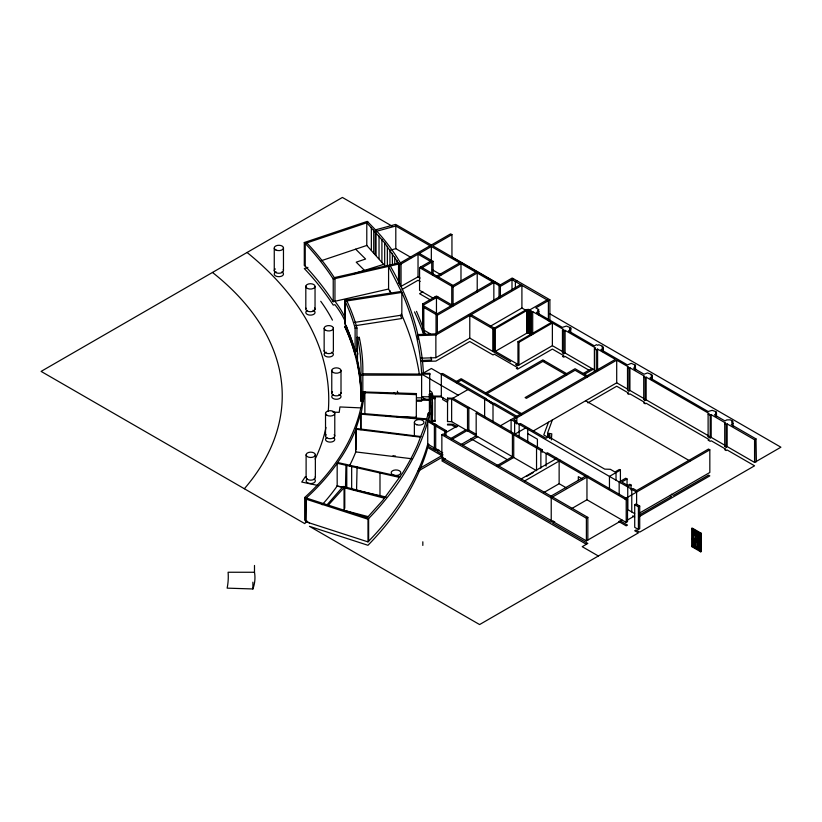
<?xml version="1.0" encoding="UTF-8"?>
<svg xmlns="http://www.w3.org/2000/svg" width="822" height="822" viewBox="0 0 822 822"><rect width="100%" height="100%" fill="white"/><g stroke="black" fill="none" stroke-linecap="round" stroke-linejoin="round"><path stroke-width="1.23" d="M363.519 397.786L360.971 397.786L361.022 391.549A462.272 266.893 0 0 0 357.508 360.457L357.395 337.318L359.337 337.626A462.272 266.893 0 0 1 362.851 368.718L362.81 397.704L360.971 397.786L360.971 375.12A462.272 266.893 0 0 0 357.508 337.791L357.395 337.318M362.81 399.831L362.8 401.023L360.971 401.187L360.94 391.549A492.131 284.135 0 0 0 345.045 323.776L344.634 300.164L401.352 291.409M390.974 293.341L388.58 289.025L388.58 266.359L401.835 292.437A651.538 376.157 0 0 1 421.635 373.352L421.614 375.161L360.971 375.12M421.604 397.992L421.624 396.759L429.711 396.81M429.68 374.842L429.721 373.394L421.635 373.352M442.709 397.396L442.637 399.533L447.476 402.318M429.937 422.035L430.656 394.128M431.735 422.868L432.506 394.2L429.403 394.087L429.279 395.146L430.594 395.197L430.594 400.232M432.28 420.453L435.023 420.515L434.982 421.296L432.228 421.234L432.434 418.059M432.28 397.797L435.023 397.848L434.982 398.629L432.228 398.578L432.228 421.234M434.982 424.697L435.023 423.916L433.194 423.875M542.16 452.254L542.16 449.737L452.943 398.228L447.569 398.115L447.517 398.896L451.638 398.978L467.523 408.154L468.838 407.393L468.838 430.06L476.4 434.427M537.845 447.24L536.54 448L536.54 470.667L451.638 421.645L447.517 421.563L447.569 420.772M551.377 439.914L551.778 433.841L547.534 433.132L552.353 419.97M396.163 416.548L416.292 417.319L416.415 393.584L363.396 391.94A380.812 219.854 0 0 1 304.685 497.505L304.685 520.172L305.99 520.932L305.558 521.672L367.989 541.893L368.626 541.215A518.631 299.424 0 0 0 426.217 449.357L427.738 444.147L427.738 421.481L444.733 431.293L446.038 430.543L446.038 435.578M416.415 393.584L416.292 394.652L364.711 392.69L361.536 411.277L355.638 429.639A380.812 219.854 0 0 1 341.798 456.477L335.879 465.17A380.812 219.854 0 0 1 305.99 498.266L305.558 521.672M416.292 417.319L416.415 416.251M691.795 538.811L692.679 539.427L691.631 539.016M691.939 538.574L692.032 538.544M364.865 391.632L364.865 414.288M367.989 541.893L367.989 519.227L368.626 518.548A518.631 299.424 0 0 0 426.217 426.69L429.937 413.219L428.334 413.096L424.779 425.858L417.494 445.031A518.631 299.424 0 0 1 402.513 473.153L382.836 500.3L367.187 517.716L304.685 497.505M428.735 444.137L428.118 446.254L435.691 450.631L437.849 449.387M420.71 437.181L355.782 429.248L355.638 452.306A380.812 219.854 0 0 1 349.453 465.858M548.51 422.189L543.774 434.91L548.305 437.53M345.98 464.399L345.476 487.816L337.174 485.936L335.879 487.836A380.812 219.854 0 0 1 322.152 504.749M357.087 466.917L356.553 490.323M326.961 504.924L343.154 486.418L385.056 497.495M328.173 505.314L344.778 486.85L344.778 508.263M400.376 262.876L450.631 233.859L451.946 234.619L451.946 257.286L499.581 284.792M399.595 284.987L399.595 264.838L431.334 246.518L431.334 260.369M451.946 234.619L432.639 245.757L500.362 284.854M433.995 298.622L419.569 290.3L419.569 267.633L430.44 261.355M422.189 267.633L433.06 261.355L433.06 275.206M400.91 286.436L418.028 276.86L420.104 278.052M402.112 289.457L418.028 280.261L420.104 281.453M436.821 276.079L459.683 262.886M438.126 276.839L460.988 263.636L460.988 281.268M422.888 291.789L419.569 293.701L430.666 300.102M475.917 272.257L451.751 286.21L451.751 305.096M425.293 334.41A755.767 436.338 0 0 0 423.977 330.547L422.6 326.694L422.6 304.027L436.461 296.023L452.234 305.126M419.569 267.633L453.056 286.97L477.222 273.017L477.222 291.902M423.053 327.937L423.053 305.281L437.766 296.783M492.542 281.854L436.04 314.477L436.04 334.626M437.345 313.716L423.135 305.517L423.813 307.418L437.345 315.237L493.847 282.614L493.847 300.236M376.825 231.198L395.803 226.009L500.362 286.364L513.514 278.771M516.884 280.723L515.384 281.597L515.384 287.885M520.603 284.607L435.321 333.845L417.853 334.554M418.11 339.383L418.11 335.612L435.865 335.037L521.908 285.357L521.908 308.024L489.881 326.519M420.648 358.197L435.865 357.704L469.794 338.119L510.647 361.701M468.458 314.713L493.046 328.882L526.481 309.575L528.772 309.391L531.382 310.901L530.077 311.651L530.077 334.318L531.382 335.078L531.382 312.411L530.077 311.651M495.337 328.687L527.323 310.223L529.327 310.839L530.303 310.274L530.303 332.941L529.327 333.506L527.323 332.889L495.337 351.354L495.337 328.687L471.098 314.692M529.697 309.925L547.072 299.896M549.887 321.186L549.887 299.783L535.821 307.901L538.811 309.627L537.547 310.367L538.852 311.117L538.852 314.898M362.81 373.774L421.624 374.092L431.365 368.472L516.833 417.812L516.833 424.111M531.382 312.411L532.697 311.651L563.769 329.591L562.464 330.352L562.464 353.018L563.769 353.768L565.084 353.018L594.871 370.208M538.852 311.117L536.499 312.473L562.299 327.372L566.43 326.057L570.715 327.855L570.715 332.889M515.671 364.608L517.634 365.739L552.374 345.682L552.374 323.015L518.939 342.322L518.939 364.978L494.351 350.788L493.046 351.539L493.046 328.882M517.963 364.413L517.963 341.757L551.398 322.45M455.758 381.819L461.132 378.716L522.371 414.072M456.713 382.785L462.437 379.476M562.464 330.352L563.769 331.102L565.084 330.352L595.703 348.035L594.388 348.785L594.388 371.452M570.129 331.975L570.129 328.194L570.715 327.855M467.923 389.577L451.638 398.978L451.638 421.645M516.329 364.978L517.634 364.228M485.679 392.895L542.839 359.892L566.615 373.62M486.994 393.646L544.143 360.653M435.691 424.563L434.386 425.323L434.386 447.99L433.656 448.411M437.006 425.323L435.691 426.073L435.691 448.74L434.961 449.161M489.491 402.009L492.553 404.116M461.276 444.404L476.174 435.814L476.174 413.147L477.479 412.387M622.275 520.162L586.394 540.876L441.856 457.433L441.856 434.766L443.294 433.934L587.833 517.377L587.833 540.044M446.408 432.3L458.244 425.467M594.388 348.785L596.289 349.884L597.594 349.124L615.39 359.399L500.547 425.704M602.988 350.953L602.988 347.172L602.207 347.634L603.256 348.23L603.256 352.011M603.256 348.23L600.903 349.597L627.463 364.927L631.255 363.345L635.252 365.122L635.252 368.893M450.754 438.537L465.827 429.834M452.069 439.287L467.132 430.594M468.838 430.06L467.523 430.82L467.523 408.154M439.154 450.148L437.006 451.381L443.027 454.864M583.26 373.476L591.891 368.492M418.747 468.961L441.733 455.696M584.576 374.226L593.196 369.253M417.648 471.407L441.856 457.433M462.858 445.308L477.736 436.718M443.736 457.936L441.733 459.097L550.997 522.186L553.227 520.901M445.473 458.748L441.856 460.834L586.394 544.277M643.647 398.382L629.919 390.45L628.943 391.015L627.505 390.183L627.505 367.526L628.481 366.951L616.706 360.159L513.719 419.61L515.949 420.895L515.949 423.412M515.949 420.895L514.634 421.655L514.634 434.242M525.587 427.974L513.729 434.828L513.729 457.494L498.173 466.475M627.505 367.526L628.943 368.348L629.919 367.783L644.705 376.322L643.729 376.887L643.729 399.554L645.167 400.386L645.167 377.719L643.729 376.887M635.252 365.122L635.642 369.653M635.642 365.872L634.399 366.591L635.314 367.126L635.314 369.643M529.029 428.447L527.724 429.207L527.724 442.123M635.314 367.126L633.546 368.143L644.078 374.226L647.479 372.941L651.671 374.524L651.671 379.558M533.221 431.016L616.706 382.816L627.412 389.001M587.853 402.872L616.706 386.217L628.481 393.019L627.505 393.584L628.943 394.416L629.919 393.851L644.705 402.39L643.729 402.955L645.167 403.787L646.143 403.222L709.088 439.554L708.112 440.119L710.198 441.332L711.184 440.767L725.703 449.151L724.727 449.716L726.165 450.548L727.151 449.983L754.565 465.807L639.711 532.122L636.023 529.985L634.718 530.745L638.406 532.872L479.596 624.556L309.452 526.327L367.989 545.294L368.626 544.606A518.631 299.424 0 0 0 426.217 452.758L427.738 447.548L442.729 456.2M645.167 377.719L646.143 377.154L709.088 413.497L708.112 414.062L708.112 436.729L710.198 437.931L711.184 437.366L725.703 445.75L724.727 446.315L724.727 423.659L725.703 423.083L711.184 414.699L710.198 415.264L708.112 414.062M651.671 374.524L650.952 374.945L652 375.541L652 379.322M652 375.541L651.343 375.921L652.062 376.342L652.062 378.86M496.961 465.663L512.414 456.734L512.414 434.067M652.062 376.342L650.038 377.966L708.102 411.493L712.16 410.353L716.342 411.791L715.5 412.284L716.476 412.85L716.476 416.631M542.16 449.737L540.855 450.487L540.855 468.119M643.729 399.554L644.705 398.989M644.972 400.499L646.143 399.821L707.989 435.516M521.199 478.907L556.956 458.275M526.542 476.431L533.201 472.588M524.693 480.932L560.44 460.289M543.578 492.686L559.135 483.706L566.594 488.011M550.997 496.118L585.439 476.236M552.518 496.991L588.264 476.349M552.661 497.074L551.223 497.906L551.223 520.573M716.476 412.85L715.5 413.415L716.219 413.826L716.219 416.353M716.219 413.826L714.452 414.853L724.983 420.936L726.751 419.908L730.285 419.837L732.7 421.234L732.7 423.751M620.404 482.658L620.404 470.071L609.451 476.39L609.451 488.987M571.403 508.756L586.959 499.776L626.21 522.432L627.515 521.672L627.515 499.016L547.401 452.758L546.096 453.508L546.096 466.105M627.052 485.257L627.052 478.969L621.781 482L627.741 485.442L629.765 484.271L631.08 485.021L631.08 490.066M554.737 521.775L552.518 523.059L587.833 543.445L582.223 546.681L598.354 555.991M724.727 423.659L726.165 424.481L727.151 423.916L754.565 439.749L756.004 438.917L756.384 461.8M732.7 421.234L731.786 421.758L732.772 422.333L731.786 422.898L732.967 423.577L732.967 426.094M708.112 436.729L709.088 436.153M732.967 423.577L731.2 424.594L756.004 438.917M631.08 485.021L627.741 486.953L627.741 509.619L634.676 513.627M441.856 434.766L586.394 518.209L587.833 517.377M624.751 498.923L709.828 449.809L709.828 472.475L639.023 513.349M476.174 413.147L626.21 499.766L627.515 499.016M724.727 446.315L726.165 447.147L727.151 446.582L754.565 462.416L780.9 447.209L549.969 313.881M634.718 504.677L636.023 503.927L639.711 506.054L639.711 528.721L638.406 529.471L634.718 527.344L634.718 504.677L638.406 506.804L639.711 506.054M627.114 520.223L634.502 515.959M638.797 515.363L671.564 496.457L669.838 495.461M638.828 516.863L709.828 475.866L708.523 475.116L673.434 495.368L671.492 494.248M699.265 550.278L701.269 551.439L700.724 551.829L691.682 546.538L691.682 528.402L692.237 528.084L701.269 533.303L701.269 551.511M695.104 531.906L692.874 530.2L693.11 532.8L695.7 534.3L695.7 531.567L695.104 531.906L695.7 534.3M693.234 530.827L695.248 531.824L695.104 533.807M693.378 530.745L692.874 532.933L695.474 534.423L695.546 531.649L693.254 530.324L693.162 532.769M692.874 533.653L695.248 535.276L695.474 540.105L692.874 538.605L692.874 533.653L695.474 535.143L695.474 540.105M696.851 532.502L699.758 533.807L699.44 536.715L696.851 535.225L696.851 532.502L699.44 533.992L699.44 536.715L699.08 534.197L699.758 533.807M695.104 539.479L695.463 535.153M691.682 528.402L700.724 533.622L701.269 533.303M699.09 541.78L699.09 537.65L699.717 537.29L699.45 542.397L699.224 537.567L696.851 535.944L698.854 536.787M692.874 538.605L693.378 534.197M697.272 536.036L697.128 540.742L699.717 542.243M697.21 536.561L696.851 540.897L699.45 542.397L699.45 537.444L696.851 535.944M694.107 539.828L695.833 540.825L695.104 541.246L693.234 540.167L693.244 539.324M699.08 536.098L699.214 534.125L697.344 533.036M699.43 536.386L699.614 533.889L697.128 532.666L697.128 535.06L699.758 536.53M693.234 540.167L695.248 541.164L695.104 546.455L695.833 546.866M697.364 547.575L696.851 547.873L699.799 549.147L699.799 543.106L699.08 543.527L697.21 542.448L697.22 541.616M697.21 542.448L699.214 543.445L699.44 549.363L699.44 543.321L696.851 541.832M693.378 540.085L692.874 545.582L695.474 547.082L695.474 541.03L692.874 539.54M691.682 546.538L692.237 546.219L697.251 549.117M699.44 542.068L699.573 537.372M388.58 289.025L333.229 301.674A499.591 288.43 0 0 0 305.229 266.112L304.294 265.187L304.294 242.521L367.331 221.365L377.812 232.277A383.545 221.437 0 0 1 398.762 260.173L401.044 264.006L401.044 286.662M368.256 222.289L305.229 243.446L304.294 242.521M321.186 260.749L366.787 245.449L366.787 222.783L384.686 242.87L399.595 264.838M307.931 267.366L304.294 268.589L305.229 269.503A499.591 288.43 0 0 1 333.229 305.075L334.955 304.685A192.358 111.052 0 0 1 344.798 320.426M352.648 274.116L383.73 264.355M391.056 249.97L395.803 248.665L411.257 257.594M375.582 229.841L395.67 224.416L431.334 245.007M304.356 265.167L305.229 266.112L305.229 243.446A499.591 288.43 0 0 1 333.229 279.018L399.071 263.965L399.071 282.85M344.634 300.164L345.045 301.119L346.874 300.944L401.835 292.437L401.835 315.103A651.538 376.157 0 0 1 419.384 374.452M354.364 322.45L401.835 315.103L401.352 314.076M355.618 325.656L401.835 318.504L400.335 315.258M355.114 328.245L356.943 328.07L356.943 350.737L355.114 350.912L354.344 348.127A462.272 266.893 0 0 0 345.045 323.776L345.045 301.119A462.272 266.893 0 0 1 354.344 325.461L355.114 328.245L355.114 350.912M346.874 327.012L345.045 327.177L344.634 326.231M360.971 397.786L362.81 397.704M421.501 360.468L431.663 360.057L430.964 357.21M421.922 361.546L435.865 361.105L469.794 341.52L493.046 354.94L494.351 354.19L517.634 367.629L516.329 368.379L517.634 369.14L552.374 349.083L563.769 355.659L562.464 356.419L563.769 357.169L565.084 356.419L588.675 370.034M416.548 397.827L421.614 397.827L421.624 374.092L429.711 374.144M363.519 401.187L360.971 401.187L361.022 394.95A462.272 266.893 0 0 0 357.508 363.858L357.395 363.375M416.548 401.228L421.614 401.228L421.635 399.42L429.721 399.461M254.491 572.266L228.095 572.246A171.181 98.835 0 0 1 227.139 588.141L252.899 588.963A94.992 54.838 0 0 0 254.491 572.266L254.491 565.464M432.074 396.07L441.465 396.122M416.507 400.129L429.711 400.211M432.033 396.831L441.332 396.882L447.99 400.735M429.885 406.458L431.735 406.5M386.093 416.168L391.128 416.364M332.92 412.089L339.209 412.356L339.938 406.952L361.084 407.907M360.94 413.363L426.813 418.891M426.597 419.631L360.724 414.154L360.724 429.259M355.782 451.915L411.791 458.758M356.06 428.457L420.956 436.564M392.967 455.737L395.505 456.056M337.041 486.121L343.031 487.395M317.97 485.483L301.736 482.052A373.116 215.415 0 0 0 305.342 476.668M337.678 462.519L400.18 476.698M399.687 477.448L337.174 463.269L337.174 485.936M386.145 497.043L351.662 489.213L351.662 466.557M342.435 487.251L384.48 498.224M368.554 516.73L344.048 510.339L344.048 487.672M305.558 499.005L367.989 519.227M549.887 299.783L512.198 278.021L499.046 285.614L499.046 298.201M570.129 328.194L570.848 328.605L569.934 329.139L570.715 329.591L568.434 330.917L594.388 345.898L596.536 344.665L597.686 345.322L598.735 344.726L602.732 346.268L602.074 346.648L602.988 347.172M392.104 226.132L342.404 197.444L41.1 371.4L304.685 523.573A380.812 219.854 0 0 0 307.253 521.199M525.823 309.956L526.81 310.521L526.81 333.187M521.908 308.024L526.286 310.552M419.343 253.443L433.06 261.355M432.423 269.811L441.147 274.846M420.885 266.883L453.056 285.46M529.697 332.591L530.303 332.941M552.374 345.682L562.741 351.662M587.905 376.157L575.071 368.739L525.104 397.591L526.419 398.341L575.071 370.249L587.011 377.144M709.828 449.809L708.523 449.048L636.608 490.559L633.084 488.525L631.769 489.275L631.769 511.942M517.963 341.757L518.939 342.322M435.146 296.783L450.918 305.887M542.839 361.403L566.615 375.13M585.624 400.766L689.915 460.978M423.751 328.543L423.135 328.183L423.135 305.517M430.502 333.948L423.813 330.084L423.813 307.418M620.404 470.071L619.367 469.465L614.979 471.992L610.314 469.3L604.725 469.126L549.887 437.479L549.62 434.704L547.801 433.646L547.801 437.427M461.132 380.226L521.004 414.802M627.052 478.969L625.737 478.209L619.172 482L619.172 494.597M516.833 416.302L494.31 403.294L493.005 404.054L493.005 421.686M527.724 433.595L537.413 439.184L537.413 447.723M692.874 530.2L695.474 531.7M421.624 374.092L458.183 395.197M697.21 533.118L699.08 534.197M693.378 532.646L695.248 533.725M697.313 534.958L699.614 536.283M693.234 534.279L695.104 535.358M693.162 533.827L693.162 538.441L695.248 539.396M697.21 540.691L699.573 541.996M693.162 538.441L695.463 539.766M693.388 539.581L695.689 540.907M698.125 542.304L699.656 543.188L699.43 549.034L697.128 547.709L697.128 541.996M582.387 479L578.318 476.647L578.318 480.274M693.378 545.294L695.248 546.373M699.214 548.664L697.344 547.586L697.344 542.366M695.463 546.743L693.162 545.418L693.162 539.715M632.735 515.908L634.676 517.017M457.176 426.731L452.943 424.286L447.569 424.173L447.517 424.953L451.638 425.046L456.005 427.563M619.88 520.675L627.515 525.073L626.21 525.833L618.576 521.425M393.759 392.731L395.742 393.872M471.068 438.753L506.917 459.457M428.118 420.196L446.038 430.543M427.738 444.147L442.729 452.799M306.853 521.425L309.452 522.926M355.679 249.179L365.595 259.033L356.214 262.177L364.691 270.582M366.725 245.388L384.686 265.537L384.686 242.87M306.812 242.911L308.558 244.771A477.469 275.668 0 0 1 319.07 256.844L321.536 259.906A477.469 275.668 0 0 1 334.955 278.627L334.955 301.294A192.358 111.052 0 0 1 344.798 317.025M390.265 265.979L390.358 266.112A651.538 376.157 0 0 1 416.24 327.937L418.439 336.938A651.538 376.157 0 0 1 422.785 364.115L423.484 373.363M334.955 278.627L334.307 277.62L398.547 263.091L398.547 283.241M422.6 304.027L423.053 305.281M422.6 330.084L423.977 333.948M356.943 328.07L356.173 325.296A462.272 266.893 0 0 0 346.874 300.944M356.429 348.888L357.878 354.118M355.114 354.303L354.344 351.528A462.272 266.893 0 0 0 345.045 327.177A492.131 284.135 0 0 1 360.94 394.95M397.396 391.221L397.817 393.461M547.801 433.646L548.13 437.068L546.044 438.27L520.46 423.505L519.155 424.255L519.155 436.852M754.688 439.667L754.688 462.334M754.565 439.749L754.565 462.416M727.151 423.916L727.151 446.582M726.165 424.481L726.165 447.147M711.184 414.699L711.184 437.366M710.198 415.264L710.198 437.931M700.724 533.622L700.724 551.829M699.08 543.527L699.08 548.747M695.104 541.246L695.104 546.455M646.143 377.154L646.143 399.821M638.406 506.804L638.406 529.471M636.608 504.667L636.608 492.08L511.099 419.61L511.099 432.208M629.919 367.783L629.919 390.45M628.943 368.348L628.943 391.015M626.21 499.766L626.21 522.432M616.706 360.159L616.706 382.816M616.027 472.599L616.027 480.161M597.594 349.124L597.594 370.527M596.289 349.884L596.289 371.287M586.959 477.109L586.959 499.776M586.394 518.209L586.394 540.876M565.084 330.352L565.084 353.018M563.769 331.102L563.769 353.768M559.135 461.039L559.135 483.706M549.62 434.704L549.62 438.475M548.387 320.796L548.387 300.647L512.003 279.644L512.003 289.714M532.697 311.651L532.697 334.318M529.327 310.839L529.327 333.506M528.546 310.387L528.546 333.054M528.084 310.665L528.084 333.321M527.919 309.873L527.919 332.54M527.323 310.223L527.323 332.889M500.362 286.364L500.362 297.698M494.351 328.122L494.351 350.788M493.375 328.687L493.375 351.354M484.631 416.846L484.631 399.215L485.936 398.465L442.637 373.465L441.332 374.226L441.332 396.882M469.794 315.453L469.773 338.13M453.056 286.97L453.056 305.856M447.569 398.115L447.517 421.563M444.733 431.293L444.733 435.074M437.345 315.237L437.345 332.859M436.461 297.533L436.461 313.901M435.865 335.037L435.865 357.704M435.023 397.848L434.982 421.296M432.506 394.2L432.506 397.982M432.506 401.753L432.506 415.603M431.745 273.449L431.745 262.115L418.028 254.193L418.028 276.86M429.721 373.394L429.711 394.293M429.403 394.087L429.403 414.226M428.334 413.096L428.334 415.613M414.37 422.354L414.37 436.205M399.153 264.109L399.153 282.994M397.005 260.502L397.005 264.283M395.803 226.009L395.803 248.665M394.755 256.937L394.755 264.489M392.392 253.382L392.392 264.715M389.926 249.857L389.926 266.225M387.357 246.353L387.357 266.492M381.911 239.418L381.911 262.084M379.99 472.979L379.99 495.645M379.034 235.996L379.034 258.663M376.055 232.605L376.055 255.272M375.284 231.763L375.284 254.43M373.722 230.068L373.722 252.734M371.349 227.468L371.349 250.135M368.626 518.548L368.626 541.215M363.437 391.57L363.396 395.711M360.94 414.617L360.94 429.731M359.224 337.174L359.224 339.692M356.06 429.721L356.06 449.87M346.771 465.447L346.771 488.114M341.007 370.681A4.624 2.672 0 0 1 333.855 372.767A4.624 2.672 0 0 1 334.297 368.143A4.624 2.672 0 0 1 341.007 370.681L341.007 393.348M334.78 413.374L334.78 436.03M333.372 328.029L333.372 350.696A4.624 2.672 0 0 1 328.574 353.604A4.624 2.672 0 0 1 324.207 350.48M333.229 279.018L333.229 301.674M331.769 370.383L331.769 393.05M325.522 413.374L325.522 436.03M324.156 328.512L324.156 351.179M315.36 454.823A4.624 2.672 0 0 1 308.425 457.135A4.624 2.672 0 0 1 308.425 452.511A4.624 2.672 0 0 1 315.36 454.823L315.36 477.49M315.042 286.601A4.624 2.672 0 0 1 307.808 288.594A4.624 2.672 0 0 1 308.435 283.98A4.624 2.672 0 0 1 315.042 286.601L315.042 309.267M306.113 454.823L306.113 477.49M305.99 498.266L305.99 520.932M305.815 286.179L305.815 308.846M283.467 247.669L283.467 270.335M274.26 248.223L274.26 270.89M252.899 582.161L252.899 588.963M422.827 545.428A214.778 6.34 -88.8 0 1 422.827 541.79M390.553 292.211A5.394 3.113 0 0 1 389.967 290.628M416.497 311.343A755.767 436.338 0 0 1 422.6 326.694M315.206 476.791A4.624 2.672 0 0 1 310.737 480.161A4.624 2.672 0 0 1 306.267 476.791M334.153 434.694A4.624 2.672 0 0 1 330.146 438.701A4.624 2.672 0 0 1 326.139 434.694M340.914 392.649A4.624 2.672 0 0 1 335.53 395.824A4.624 2.672 0 0 1 332.509 391.734M314.61 307.901A4.624 2.672 0 0 1 310.675 311.723A4.624 2.672 0 0 1 306.072 308.168M283.189 269.657A4.624 2.672 0 0 1 278.134 273.243A4.624 2.672 0 0 1 275.278 268.928M429.701 390.892A4.84 2.795 0 0 1 431.653 394.683M247.062 252.477A437.777 252.744 0 0 1 328.276 411.185M212.487 272.452A361.629 208.778 0 0 1 244.35 488.741M325.974 427.409A373.116 215.415 0 0 1 315.165 459.097M320.734 301.284A331.985 191.67 0 0 1 332.448 320.128M414.524 311.877A600.944 346.946 0 0 1 423.792 334.842M314.004 479A4.624 2.672 0 0 1 314.004 482.771A4.624 2.672 0 0 1 307.469 482.771A4.624 2.672 0 0 1 307.469 479M333.424 437.551A4.624 2.672 0 0 1 333.424 441.322A4.624 2.672 0 0 1 326.879 441.322A4.624 2.672 0 0 1 326.879 437.551M338.911 394.355A4.624 2.672 0 0 1 340.02 398.249A4.624 2.672 0 0 1 333.218 398.547A4.624 2.672 0 0 1 333.3 394.601M331.728 352.278A4.624 2.672 0 0 1 332.047 356.214A4.624 2.672 0 0 1 325.235 356.06A4.624 2.672 0 0 1 326.098 352.155M313.048 310.254A4.624 2.672 0 0 1 314.004 314.148A4.624 2.672 0 0 1 307.192 314.364A4.624 2.672 0 0 1 307.428 310.428M281.782 271.938A4.624 2.672 0 0 1 282.193 275.863A4.624 2.672 0 0 1 275.37 275.76A4.624 2.672 0 0 1 276.151 271.846M429.927 399.132A4.84 2.795 0 0 1 428.776 399.43L426.269 399.461L423.268 398.208A4.84 2.795 0 0 1 422.559 396.821M432.033 395.957A4.84 2.795 0 0 1 432.105 397.396M484.6 398.331L493.241 403.325L484.6 398.331M416.775 424.748A4.798 2.774 0 0 0 423.977 422.354A4.798 2.774 0 0 0 416.775 419.95A4.798 2.774 0 0 0 416.775 424.748M393.317 475.024A4.809 2.774 0 0 0 400.797 472.907A4.809 2.774 0 0 0 393.882 470.225A4.809 2.774 0 0 0 393.317 475.024M326.879 415.254A4.624 2.672 0 0 0 334.616 414.062A4.624 2.672 0 0 0 328.954 410.795A4.624 2.672 0 0 0 326.879 415.254M275.945 250.022A4.624 2.672 0 0 0 283.436 248.367A4.624 2.672 0 0 0 277.209 245.449A4.624 2.672 0 0 0 275.945 250.022M325.8 330.321A4.624 2.672 0 0 0 333.321 328.728A4.624 2.672 0 0 0 327.166 325.759A4.624 2.672 0 0 0 325.8 330.321"/></g></svg>
